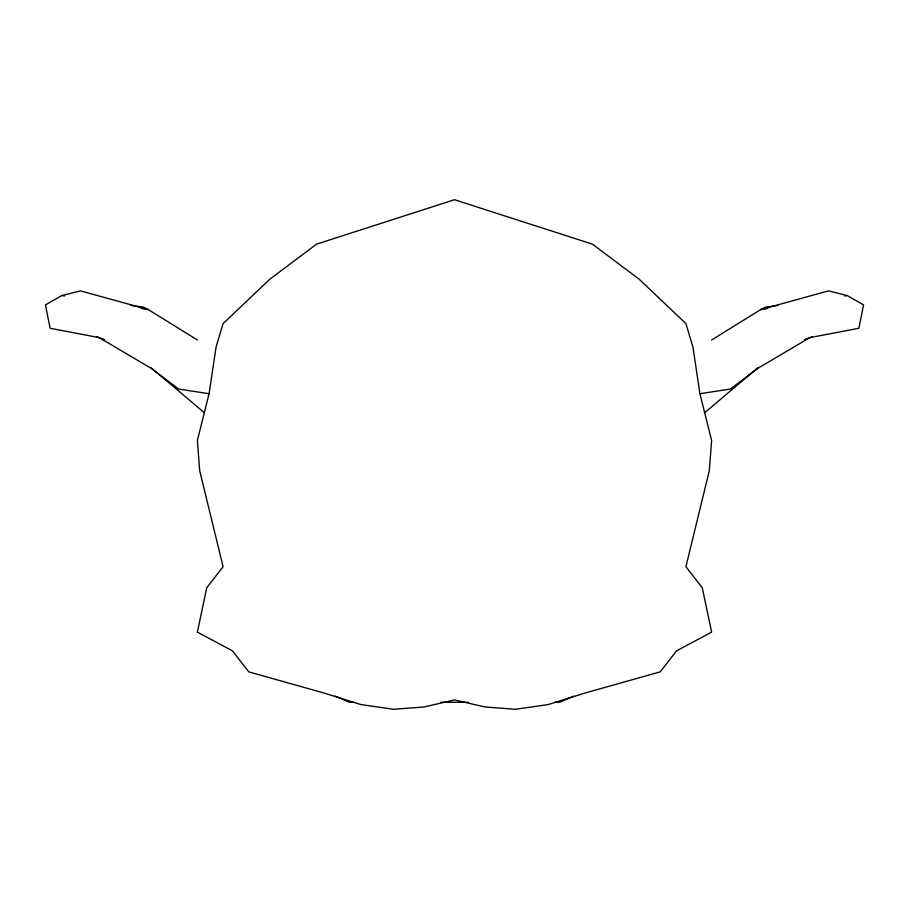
<?xml version="1.0" encoding="UTF-8"?>
<svg xmlns="http://www.w3.org/2000/svg" width="909" height="909" viewBox="0 0 909 909"><rect width="100%" height="100%" fill="white"/><g stroke="black" fill="none" stroke-linecap="round" stroke-linejoin="round"><path stroke-width="1.36" d="M209.07 393.722L216.081 346.977L223.091 323.604L269.848 279.188L316.593 244.135L454.5 199.719L592.407 244.135L639.152 279.188L685.909 323.604L692.919 346.977L699.93 393.722L711.622 440.479L709.281 470.862L685.909 566.693L702.271 587.737L711.622 632.141L676.557 650.844L660.195 671.876L585.396 692.919L548.002 704.6L515.278 709.281L484.883 706.941L454.5 699.93L424.117 706.941L393.722 709.281L360.998 704.6L323.604 692.919L248.805 671.876L232.443 650.844L197.378 632.141L206.729 587.737L223.091 566.693L199.719 470.862L197.378 440.479L209.07 393.722L178.687 389.052L150.633 368.02L99.206 337.625L50.12 328.274L45.45 304.901L61.812 295.55L80.515 290.88L148.292 309.583L197.378 339.966M704.395 412.959L757.708 367.85M711.622 339.966L760.708 309.583L765.378 307.242L777.854 305.458M804.579 339.864L807.022 338.478M573.874 696.067L559.683 702.271L555.524 702.009M805.488 339.512L811.964 336.796M767.673 308.446L760.708 309.583L828.485 290.88L847.188 295.55L863.55 304.901L858.88 328.274L809.794 337.625L758.367 368.02L730.313 389.052L699.93 393.722M844.416 295.948L847.188 295.55M353.476 702.009L349.317 702.271L335.126 696.067M440.865 702.271L468.135 702.271M61.812 295.55L64.584 295.948M131.146 305.458L143.622 307.242L148.292 309.583L141.327 308.446M97.036 336.796L103.512 339.512M101.978 338.478L104.421 339.864M151.292 367.85L204.605 412.959"/></g></svg>
